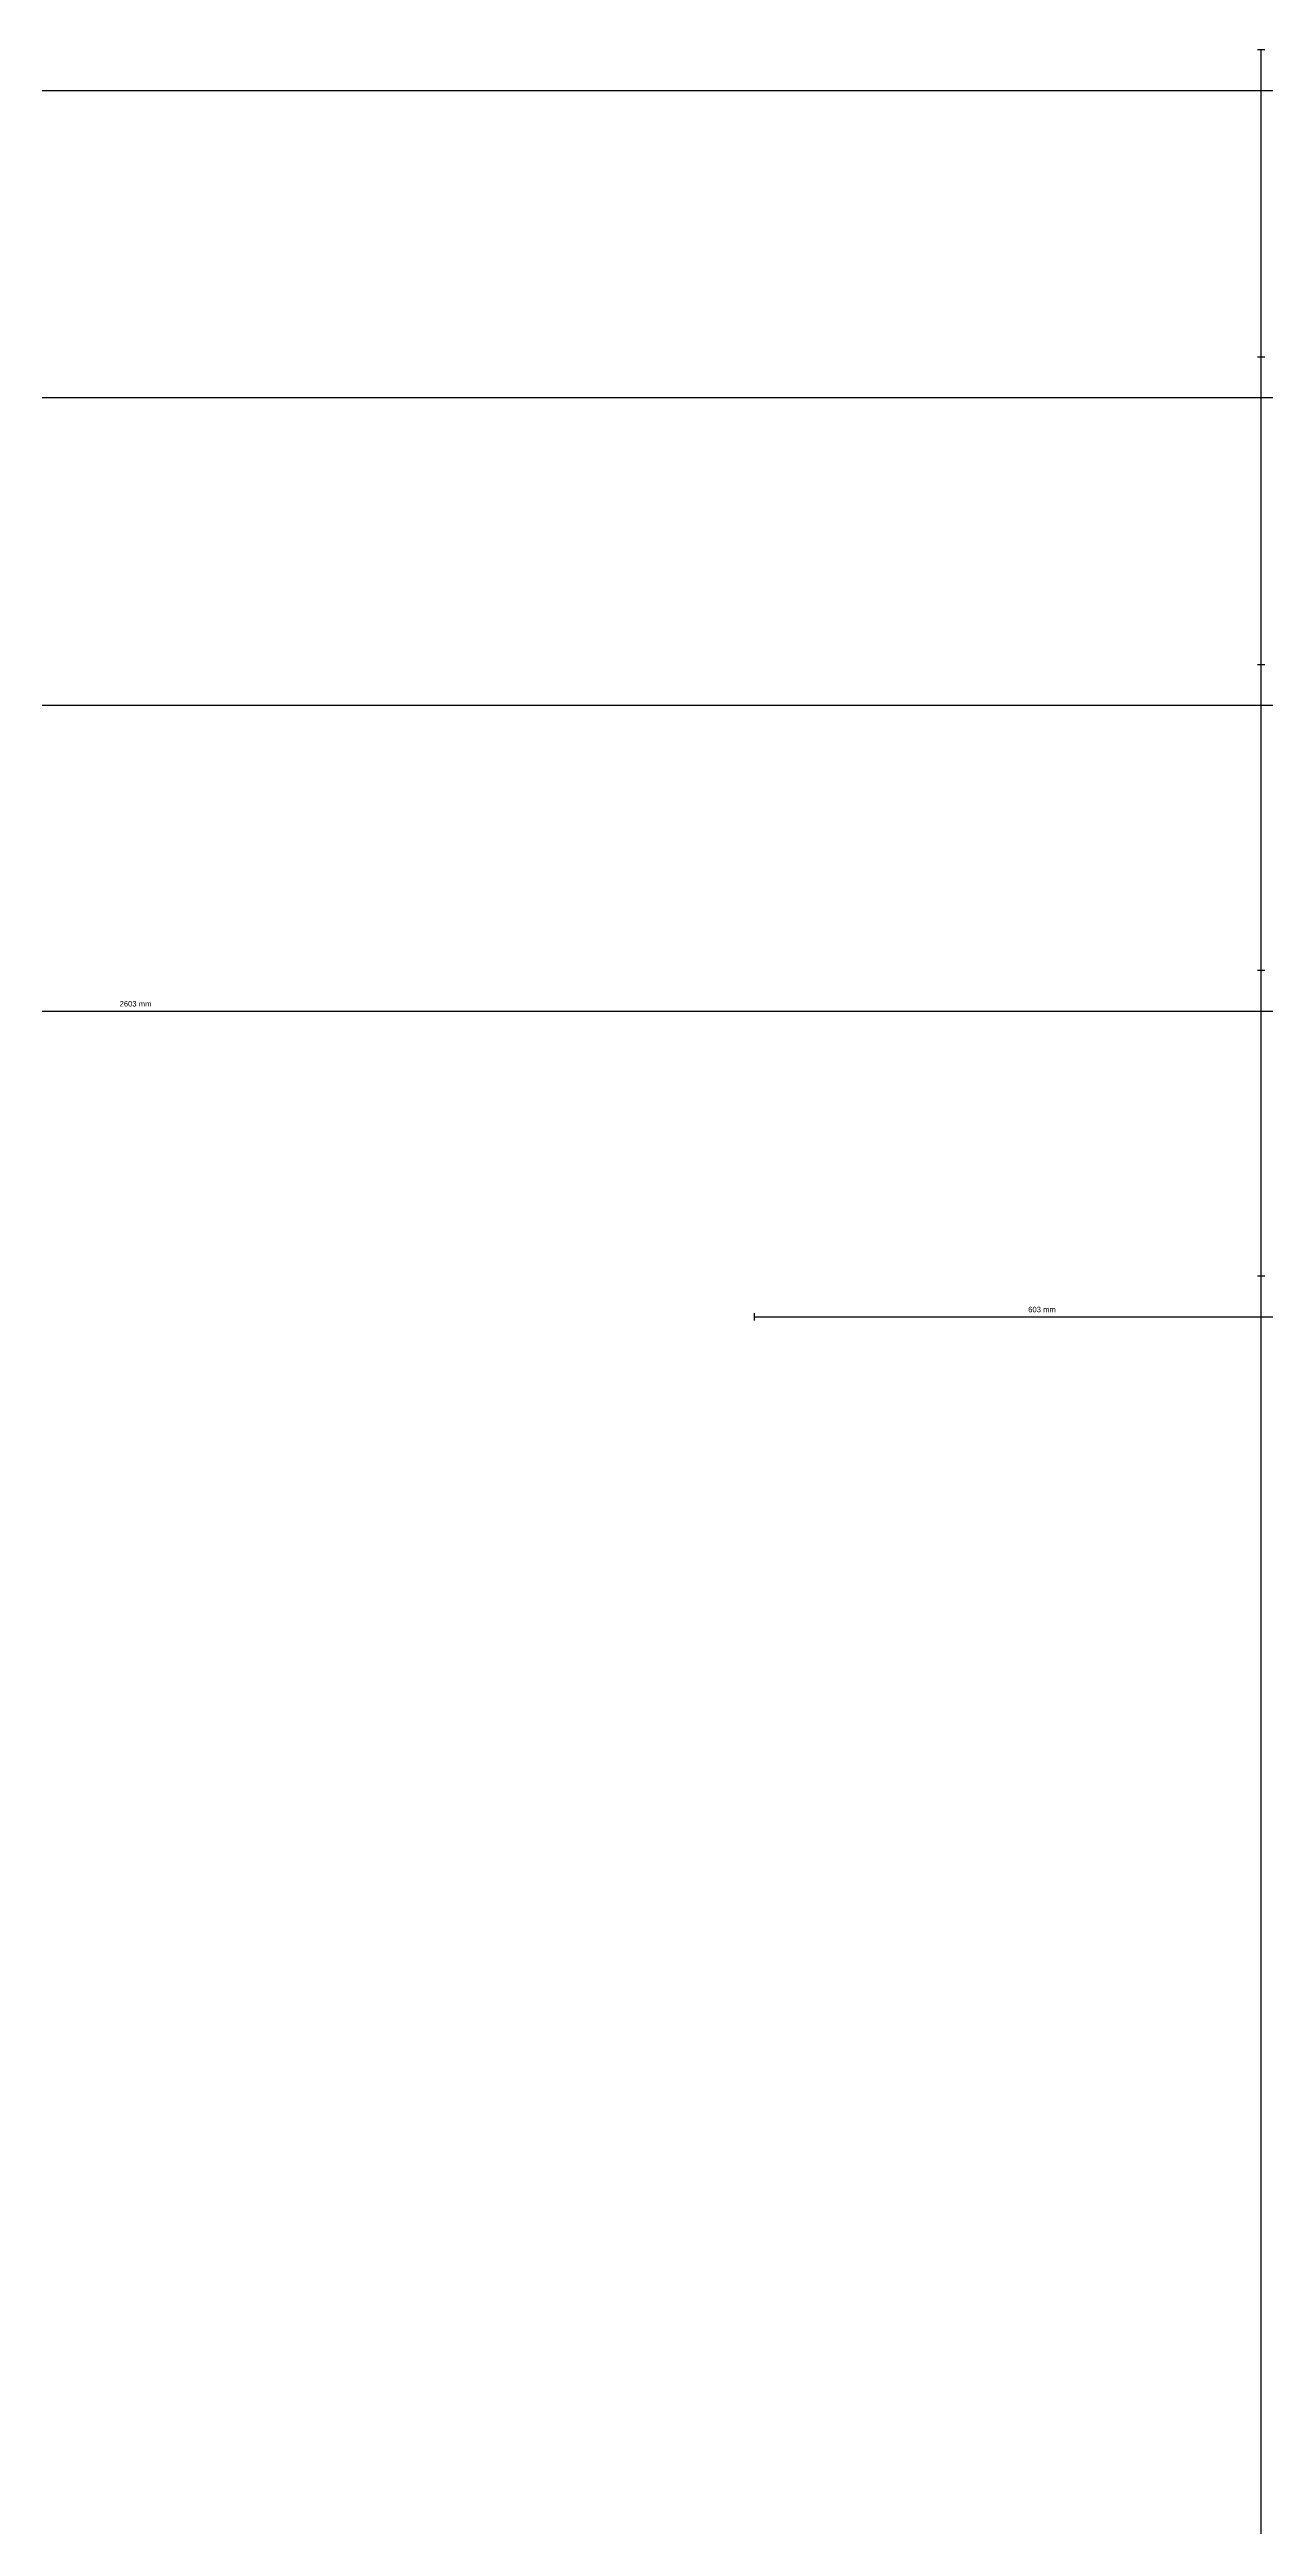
# Model space of a CAD drawing. Extents: x -8460 to 1973, y -4230 to 1658.
# Drawn here: x -1299 to 40, y -1286 to 1440 of the extents above; entities that cross this region are included whole.
import ezdxf

# ---------------------------------------------------------------- set-up
doc = ezdxf.new("R2010")
doc.units = 0
doc.layers.add('DIMS', color=7, linetype='CONTINUOUS')
doc.styles.add('ARIAL', font='arial.ttf')

msp = doc.modelspace()

# ---------------------------------------------------------------- linework, layer by layer
at = {"layer": 'DIMS'}
for p, q in [((31, 1439.6), (39, 1439.6)), ((35, -2878.4), (35, 1439.6)), ((-8459.9, 1394.6), (80, 1394.6)), ((31, 1101.6), (39, 1101.6)), ((35, -3216.4), (35, 1101.6)), ((-6449.9, 1056.6), (80, 1056.6)), ((31, 763), (39, 763)), ((35, -3554.9), (35, 763)), ((-4465.9, 718), (80, 718)), ((31, 426.5), (39, 426.5)), ((35, -3893.5), (35, 426.5)), ((-2522.9, 381.5), (80, 381.5)), ((31, 90), (39, 90)), ((35, -4230), (35, 90)), ((-522.9, 41), (-522.9, 49)), ((-522.9, 45), (80, 45))]:
    msp.add_line(p, q, dxfattribs=at)

# ---------------------------------------------------------------- texts
at = {"layer": 'DIMS', "style": 'ARIAL'}
for s, p in [('2603 mm', (-1221.5, 386.5)), ('603 mm', (-221.5, 50))]:
    msp.add_text(s, height=6, dxfattribs=at).set_placement(p)

doc.saveas('drawing.dxf')
